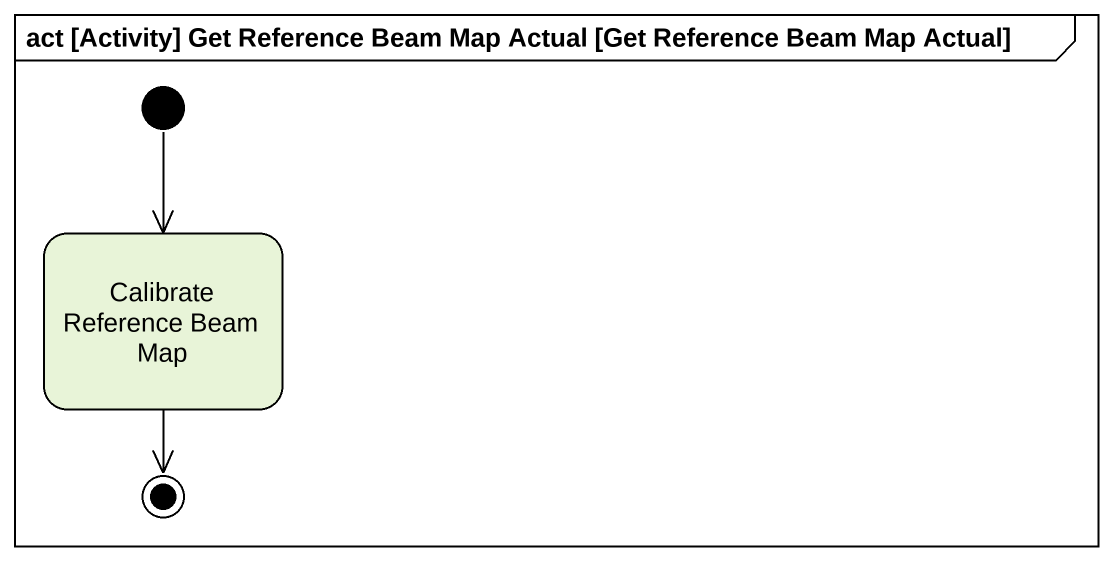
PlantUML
@startuml
mainframe act [Activity] Get Reference Beam Map Actual [Get Reference Beam Map Actual]
hide empty description
state "Calibrate Reference Beam Map" as Calibrate_Reference_Beam_Map
[*] --> Calibrate_Reference_Beam_Map
Calibrate_Reference_Beam_Map --> [*]
@enduml
